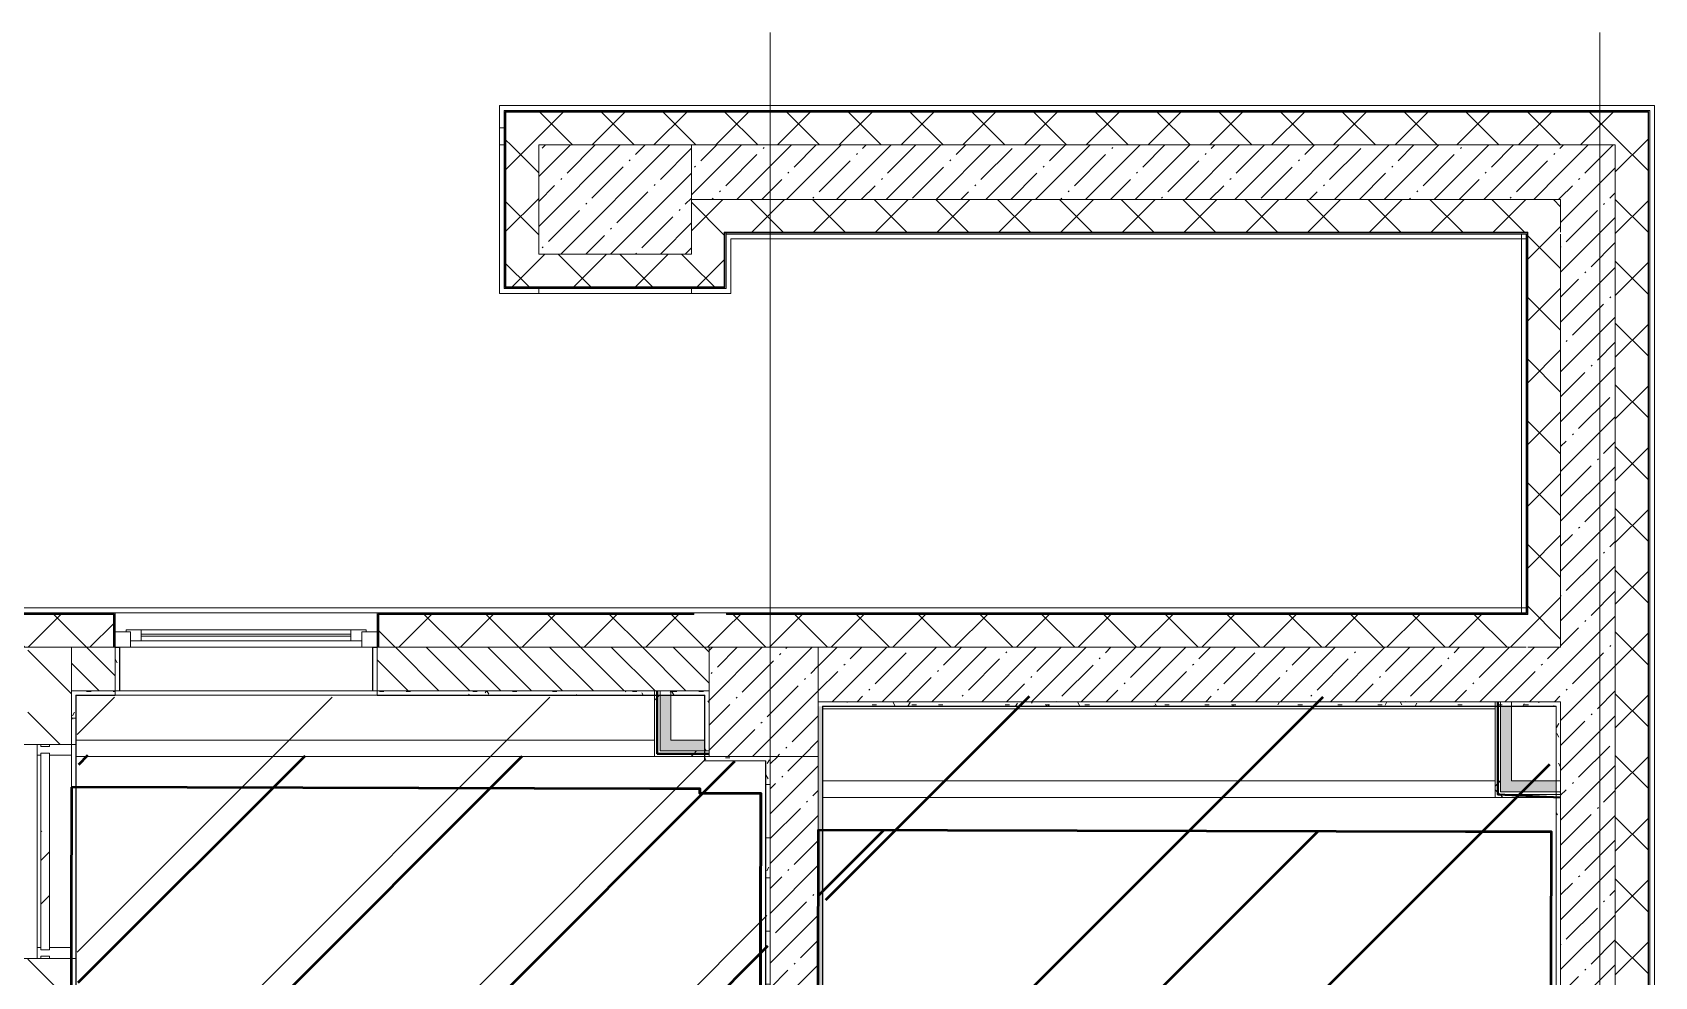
# Model space of a CAD drawing. Header units: millimetres. Extents: x -213547 to 415037, y -3642 to 106956.
# Drawn here: x 117896 to 125325, y 17456 to 21779 of the extents above; entities that cross this region are included whole.
import ezdxf

# ---------------------------------------------------------------- set-up
doc = ezdxf.new("R2010")
doc.units = ezdxf.units.MM
for name, color, linetype, lineweight in [('10)FK4', 3, 'Continuous', 50), ('1005 Краска CF15.1', 3, 'Continuous', 50), ('2)CF1', 5, 'Continuous', 30), ('5.5) Перег WD5', 3, 'Continuous', 40), ('947 Штук ЛК CF15.1', 3, 'Continuous', 50), ('950 Штук CF1 CF13 CF1.3', 3, 'Continuous', 50), ('953 СКБ ЛК CF15.1', 3, 'Continuous', 50), ('A-FLOR', 7, 'Continuous', 9), ('A-GLAZ', 7, 'Continuous', 9), ('A-GLAZ-1', 7, 'Continuous', 5), ('A-GLAZ-CURT', 7, 'Continuous', 9), ('A-GLAZ-CURT-1', 7, 'Continuous', 5), ('A-GLAZ-CURT-2', 7, 'Continuous', 20), ('A-GLAZ-CWMG', 7, 'Continuous', 9), ('A-GLAZ-CWMG-1', 7, 'Continuous', 20), ('A-WALL', 7, 'Continuous', 5), ('I-WALL', 7, 'Continuous', 5), ('S-COLS', 7, 'Continuous', 9), ('S-COLS-1', 7, 'Continuous', 5), ('S-STRS-MBND', 7, 'Continuous', 9), ('Оси', 7, 'Continuous', 9)]:
    doc.layers.add(name, color=color, linetype=linetype, lineweight=lineweight)
doc.layers.add('3) CF3 монтаж', color=152, linetype='Continuous')
doc.layers.add('A-WALL-1', color=9, linetype='Continuous', lineweight=5, true_color=0x808080)
doc.layers.add('A-WALL-FNSH-1', color=9, linetype='Continuous', lineweight=5, true_color=0x808080)
pattern_1 = [(45, (64.7, -136.06), (-141.42136, 141.42136), []), (135, (64.7, -136.06), (-141.42136, -141.42136), [])]
pattern_2 = [(45, (64.7, -136.06), (-114.04925, 114.04925), []), (45, (178.75, -136.06), (-114.04925, 114.04925), [201.612, -40.322, 6.706, -33.617])]
pattern_3 = [(0, (64.7, -136.06), (243.84, 60.96), [20.117, -162.763, 20.117, -162.763, -975.36]), (0, (64.7, -136.06), (243.84, 60.96), [-365.76, 20.117, -345.643, 20.117, -162.763, -426.72]), (0, (64.7, -136.06), (243.84, 60.96), [-914.4, 20.117, -101.803, 20.117, -284.683]), (120, (156.14, -105.58), (-174.71291, 180.691634), [20.117, -162.763, 20.117, -162.763, -975.36]), (120, (156.14, -105.58), (-174.71291, 180.691634), [-365.76, 20.117, -345.643, 20.117, -162.763, -426.72]), (120, (156.14, -105.58), (-174.71291, 180.691634), [-914.4, 20.117, -101.803, 20.117, -284.683]), (240, (186.62, 16.34), (-69.12709, -241.651634), [20.117, -162.763, 20.117, -162.763, -975.36]), (240, (186.62, 16.34), (-69.12709, -241.651634), [-365.76, 20.117, -345.643, 20.117, -162.763, -426.72]), (240, (186.62, 16.34), (-69.12709, -241.651634), [-914.4, 20.117, -101.803, 20.117, -284.683])]
pattern_4 = [(45, (64.7, -136.06), (-212.132, 212.132), []), (135, (64.7, -136.06), (-212.132, -212.132), [])]

# ---------------------------------------------------------------- blocks, each defined once
blk = doc.blocks.new('Системная панель - Стекло - 40мм-24262626-Объем проектирования 1 этажа')
at = {"layer": 'A-GLAZ-CURT-1'}
h = blk.add_hatch(dxfattribs=at)
h.set_pattern_fill('FP_95', color=256, style=0, pattern_type=2)
h.set_pattern_definition([(135, (17965, -118070), (-565.6854, -565.6854), [400, -1200]), (135, (18165, -118470), (-565.6854, -565.6854), [1200, -400]), (135, (18365, -117670), (-565.6854, -565.6854), [400, -1200])])
h.paths.add_polyline_path([(450, 40), (-450, 40), (-450, 0), (450, 0)])
at = {"layer": 'A-GLAZ-CURT-2'}
for p, q in [((450, 40), (-450, 40)), ((-450, 40), (-450, 0)), ((-450, 0), (450, 0)), ((450, 0), (450, 40))]:
    blk.add_line(p, q, dxfattribs=at)
blk = doc.blocks.new('Прямоугольный импост - Импост структурный с накладкой - 160мм-20958586-Объем проектирования 1 этажа')
at = {"layer": 'A-GLAZ-CWMG'}
for p, q in [((117853, 17725), (117853, 18605)), ((118010, 17725), (118010, 18605))]:
    blk.add_line(p, q, dxfattribs=at)
blk = doc.blocks.new('Прямоугольный импост - Импост структурный с накладкой - 160мм-24262627-Объем проектирования 1 этажа')
at = {"layer": 'A-GLAZ-CWMG-1'}
for p, q in [((-50, 0), (-50, 17)), ((-50, 17), (0, 17)), ((-40, 0), (-50, 0)), ((-40, -40), (-40, 0)), ((0, 0), (-10, 0)), ((-10, 0), (-10, -40)), ((0, 17), (0, 0)), ((-50, -140), (-50, -40)), ((-50, -40), (-40, -40)), ((-10, -40), (0, -40)), ((0, -40), (0, -140)), ((0, -140), (-50, -140))]:
    blk.add_line(p, q, dxfattribs=at)
blk = doc.blocks.new('Прямоугольный импост - Импост структурный с накладкой - 160мм-24262628-Объем проектирования 1 этажа')
at = {"layer": 'A-GLAZ-CWMG-1'}
for p, q in [((0, 17), (-50, 17)), ((-50, 17), (-50, 0)), ((-50, 0), (-40, 0)), ((-40, 0), (-40, -40)), ((-10, -40), (-10, 0)), ((-10, 0), (0, 0)), ((0, 0), (0, 17)), ((-40, -40), (-50, -40)), ((-50, -40), (-50, -140)), ((0, -40), (-10, -40)), ((0, -140), (0, -40)), ((-50, -140), (0, -140))]:
    blk.add_line(p, q, dxfattribs=at)
blk = doc.blocks.new('120_Окно_СКБ_1Ст - 120_Окно_СКБ_1Ст_1200х2500_h_ с форточкой-22889524-Объем проектирования 1 этажа')
at = {"layer": 'A-GLAZ'}
for p, q in [((-600, 5), (-600, 75)), ((-600, 75), (-530, 75)), ((-530, 75), (-530, 5)), ((530, 5), (530, 75)), ((530, 75), (600, 75)), ((600, 75), (600, 5)), ((-530, 5), (-600, 5)), ((-530, 5), (-550, 5)), ((-550, 5), (-550, -5)), ((530, 45), (-530, 45)), ((-530, 45), (-530, 5)), ((-480, -5), (-480, 45)), ((480, -5), (480, 45)), ((530, 5), (530, 45)), ((600, 5), (530, 5)), ((550, 5), (530, 5)), ((550, -5), (550, 5)), ((-550, -5), (550, -5)), ((550, -5), (-550, -5))]:
    blk.add_line(p, q, dxfattribs=at)
at = {"layer": 'A-GLAZ-1'}
for p, q in [((600, 75), (-600, 75)), ((-600, 5), (-550, 5)), ((-480, 25), (480, 25)), ((480, 15), (-480, 15)), ((550, 5), (600, 5))]:
    blk.add_line(p, q, dxfattribs=at)
blk = doc.blocks.new('BSC_Колонна _Прямоугольная - 700х500-23282984-Объем проектирования 1 этажа')
at = {"layer": 'S-COLS-1'}
h = blk.add_hatch(dxfattribs=at)
h.set_pattern_fill('FP_134', color=256, style=0, pattern_type=2)
h.set_pattern_definition([(45, (-120500, -21150), (-114.04925, 114.04925), []), (45, (-120385.95, -21150), (-114.04925, 114.04925), [201.613, -40.323, 6.706, -33.617])])
h.paths.add_polyline_path([(-133.6, -250), (350, -250), (350, 250), (-350, 250), (-350, -250)])
for p, q in [((350, 250), (-350, 250)), ((-350, 250), (-350, -250)), ((350, -250), (350, 250)), ((-350, -250), (350, -250))]:
    blk.add_line(p, q, dxfattribs=at)
blk = doc.blocks.new('BSC_Колонна _Прямоугольная - 500х500-V182-Объем проектирования 1 этажа')
at = {"layer": 'S-COLS-1'}
h = blk.add_hatch(dxfattribs=at)
h.set_pattern_fill('FP_170', color=256, style=0, pattern_type=2)
h.set_pattern_definition([(45, (-121180, -18850), (-114.04925, 114.04925), []), (45, (-121065.95, -18850), (-114.04925, 114.04925), [201.613, -40.323, 6.706, -33.617])])
h.paths.add_polyline_path([(230, -250), (250, -250), (250, 250), (-250, 250), (-250, -250), (217.9, -250)])
for p, q in [((250, 250), (-250, 250)), ((-250, 250), (-250, -250)), ((250, -250), (250, 250)), ((-250, -250), (250, -250))]:
    blk.add_line(p, q, dxfattribs=at)
blk = doc.blocks.new('BSC_Колонна _Прямоугольная - 500х500-V193-Объем проектирования 1 этажа')
at = {"layer": 'S-COLS-1'}
for p, q in [((250, 250), (-250, 250)), ((-250, 250), (-250, -250)), ((250, -250), (250, 250)), ((-250, -250), (250, -250))]:
    blk.add_line(p, q, dxfattribs=at)
blk = doc.blocks.new('Зашивка приборов отопления2 - Зашивка приборов отопления-33269377-Объем проектирования 1 этажа')
at = {"layer": 'A-WALL'}
for p, q in [((119390, 18900), (118230, 18900)), ((120680.1, 18675), (120680.1, 18880)), ((118030, 18675), (120680.1, 18675)), ((120680.1, 18675), (118030, 18675)), ((120680.1, 18600), (120680.1, 18675)), ((118030, 18600), (120680.1, 18600))]:
    blk.add_line(p, q, dxfattribs=at)
blk = doc.blocks.new('Зашивка приборов отопления3 - Зашивка приборов отопления-33270266-Объем проектирования 1 этажа')
at = {"layer": 'A-WALL'}
for p, q in [((121450, 18487.5), (124530, 18487.5)), ((124530, 18487.5), (121450, 18487.5)), ((121450, 18412.5), (124530, 18412.5))]:
    blk.add_line(p, q, dxfattribs=at)

msp = doc.modelspace()

# ---------------------------------------------------------------- hatches: boundary and pattern name
at = {"layer": '10)FK4'}
h = msp.add_hatch(dxfattribs=at)
h.set_pattern_fill('ANSI31', color=1, scale=444)
h.paths.add_polyline_path([(123025.3, 17031.7), (123317.3, 17031), (123308.5, 13301.1), (124862.5, 13297.4), (124866.4, 14926.4), (124846.4, 14926.4), (124849.7, 16356.6), (124848.7, 16356.6), (124852.9, 18117.9), (124458.3, 18118.9), (121494.9, 18125.8), (121485, 13944.7), (121476.6, 10335.3), (124834.6, 10327.5), (124835, 10527.5), (124856, 10527.4), (124861.4, 12826.4), (124841.4, 12826.5), (124842.2, 13135.5), (123016.2, 13139.7)])
at = {"layer": '1005 Краска CF15.1'}
h = msp.add_hatch(dxfattribs=at)
h.set_pattern_fill('ANSI31', color=256, scale=300)
h.paths.add_polyline_path([(123061.6, 16884.6), (123353.6, 16883.9), (123344.9, 13153.9), (124898.9, 13150.3), (124902.7, 14779.3), (124882.7, 14779.3), (124886.1, 16209.5), (124885.1, 16209.5), (124889.2, 17970.8), (124815.5, 18735.2), (121531.2, 18742.2), (121521.4, 13797.6), (121512.9, 10188.2), (124870.9, 10180.3), (124871.4, 10380.3), (124892.4, 10380.3), (124897.8, 12679.3), (124877.8, 12679.3), (124878.5, 12988.3), (123052.5, 12992.6)])
h = msp.add_hatch(dxfattribs=at)
h.set_pattern_fill('ANSI31', color=256, scale=300)
h.paths.add_polyline_path([(123061.6, 16884.6), (123353.6, 16883.9), (123344.9, 13153.9), (124898.9, 13150.3), (124902.7, 14779.3), (124882.7, 14779.3), (124886.1, 16209.5), (124885.1, 16209.5), (124889.2, 17970.8), (124815.5, 18735.2), (121531.2, 18742.2), (121521.4, 13797.6), (121512.9, 10188.2), (124870.9, 10180.3), (124871.4, 10380.3), (124892.4, 10380.3), (124897.8, 12679.3), (124877.8, 12679.3), (124878.5, 12988.3), (123052.5, 12992.6)])
at = {"layer": '2)CF1'}
h = msp.add_hatch(dxfattribs=at)
h.set_pattern_fill('ANSI31', color=256, scale=222)
h.paths.add_polyline_path([(121266.3, 18441.3), (120986.8, 18441.9), (120986.9, 18462.9), (120757.5, 18463.5), (118108.4, 18469.7), (118096.7, 13490.7), (120974.7, 13483.9), (120975.4, 13783.9), (121255.4, 13783.3)])
at = {"layer": '3) CF3 монтаж'}
h = msp.add_hatch(dxfattribs=at)
h.set_pattern_fill('ANSI31', color=256, scale=222, style=0)
h.set_pattern_definition([(45, (1705.15, -22074.2), (-498.4042, 498.4042), [])])
h.paths.add_polyline_path([(120979.6, 13476.5), (120979.6, 13776.5), (121259.6, 13776.5), (121259.6, 18434.5), (120979.6, 18434.5), (120979.6, 18455.5), (120751.2, 18455.5), (120751.2, 18734.5), (118101.6, 18734.5), (118101.6, 13476.5), (120522.2, 13476.5)])
h.paths.add_polyline_path([(120826.2, 18530.5), (120979.6, 18530.5), (120979.6, 18734.5), (120826.2, 18734.5)])
at = {"layer": '947 Штук ЛК CF15.1'}
h = msp.add_hatch(dxfattribs=at)
h.set_pattern_fill('ANSI31', color=256, scale=300)
h.paths.add_polyline_path([(123061.6, 16884.6), (123353.6, 16883.9), (123344.9, 13153.9), (124898.9, 13150.3), (124902.7, 14779.3), (124882.7, 14779.3), (124886.1, 16209.5), (124885.1, 16209.5), (124889.2, 17970.8), (124815.5, 18735.2), (121531.2, 18742.2), (121521.4, 13797.6), (121512.9, 10188.2), (124870.9, 10180.3), (124871.4, 10380.3), (124892.4, 10380.3), (124897.8, 12679.3), (124877.8, 12679.3), (124878.5, 12988.3), (123052.5, 12992.6)])
h = msp.add_hatch(dxfattribs=at)
h.set_pattern_fill('ANSI31', color=256, scale=300)
h.paths.add_polyline_path([(123061.6, 16884.6), (123353.6, 16883.9), (123344.9, 13153.9), (124898.9, 13150.3), (124902.7, 14779.3), (124882.7, 14779.3), (124886.1, 16209.5), (124885.1, 16209.5), (124889.2, 17970.8), (124815.5, 18735.2), (121531.2, 18742.2), (121521.4, 13797.6), (121512.9, 10188.2), (124870.9, 10180.3), (124871.4, 10380.3), (124892.4, 10380.3), (124897.8, 12679.3), (124877.8, 12679.3), (124878.5, 12988.3), (123052.5, 12992.6)])
at = {"layer": '950 Штук CF1 CF13 CF1.3'}
h = msp.add_hatch(dxfattribs=at)
h.set_pattern_fill('ANSI31', color=256, scale=222)
h.paths.add_polyline_path([(121266.3, 18441.3), (120986.8, 18441.9), (120986.9, 18462.9), (120757.5, 18463.5), (118108.4, 18469.7), (118096.7, 13490.7), (120974.7, 13483.9), (120975.4, 13783.9), (121255.4, 13783.3)])
at = {"layer": '953 СКБ ЛК CF15.1'}
h = msp.add_hatch(dxfattribs=at)
h.set_pattern_fill('ANSI31', color=256, scale=300)
h.paths.add_polyline_path([(123061.6, 16884.6), (123353.6, 16883.9), (123344.9, 13153.9), (124898.9, 13150.3), (124902.7, 14779.3), (124882.7, 14779.3), (124886.1, 16209.5), (124885.1, 16209.5), (124889.2, 17970.8), (124815.5, 18735.2), (121531.2, 18742.2), (121521.4, 13797.6), (121512.9, 10188.2), (124870.9, 10180.3), (124871.4, 10380.3), (124892.4, 10380.3), (124897.8, 12679.3), (124877.8, 12679.3), (124878.5, 12988.3), (123052.5, 12992.6)])
h = msp.add_hatch(dxfattribs=at)
h.set_pattern_fill('ANSI31', color=256, scale=300)
h.paths.add_polyline_path([(123061.6, 16884.6), (123353.6, 16883.9), (123344.9, 13153.9), (124898.9, 13150.3), (124902.7, 14779.3), (124882.7, 14779.3), (124886.1, 16209.5), (124885.1, 16209.5), (124889.2, 17970.8), (124815.5, 18735.2), (121531.2, 18742.2), (121521.4, 13797.6), (121512.9, 10188.2), (124870.9, 10180.3), (124871.4, 10380.3), (124892.4, 10380.3), (124897.8, 12679.3), (124877.8, 12679.3), (124878.5, 12988.3), (123052.5, 12992.6)])
at = {"layer": 'A-WALL'}
h = msp.add_hatch(dxfattribs=at)
h.set_pattern_fill('FP_24', color=256, style=0, pattern_type=2)
h.set_pattern_definition(pattern_1)
h.paths.add_polyline_path([(125144.7, 21263.9), (125144.7, 21413.9), (120064.7, 21413.9), (120064.7, 21263.9), (124894.7, 21263.9)])
h = msp.add_hatch(dxfattribs=at)
h.set_pattern_fill('FP_24', color=256, style=0, pattern_type=2)
h.set_pattern_definition(pattern_1)
h.paths.add_polyline_path([(125294.7, -386.1), (125294.7, 7564), (125144.7, 7564), (125144.7, -386.1), (125288.9, -386.1)])
h.paths.add_polyline_path([(125293.1, 8764), (125294.7, 8764), (125294.7, 10683.9), (125144.7, 10683.9), (125144.7, 8764)])
h.paths.add_polyline_path([(125294.7, 12983.9), (125294.7, 13533.9), (125144.7, 13533.9), (125144.7, 12983.9)])
h.paths.add_polyline_path([(125144.7, 15083.9), (125294.7, 15083.9), (125294.7, 21413.9), (125144.7, 21413.9), (125144.7, 16816.4)])
h = msp.add_hatch(dxfattribs=at)
h.set_pattern_fill('FP_24', color=256, style=0, pattern_type=2)
h.set_pattern_definition(pattern_1)
h.paths.add_polyline_path([(120214.7, 20613.9), (120214.7, 21263.9), (120064.7, 21263.9), (120064.7, 20613.9)])
h = msp.add_hatch(dxfattribs=at)
h.set_pattern_fill('FP_24', color=256, style=0, pattern_type=2)
h.set_pattern_definition(pattern_1)
h.paths.add_polyline_path([(120914.7, 20613.9), (121064.7, 20613.9), (121064.7, 21013.9), (120914.7, 21013.9), (120914.7, 20763.9)])
h = msp.add_hatch(dxfattribs=at)
h.set_pattern_fill('FP_24', color=256, style=0, pattern_type=2)
h.set_pattern_definition(pattern_1)
h.paths.add_polyline_path([(124744.7, 20863.9), (124894.7, 20863.9), (124894.7, 21013.9), (121064.7, 21013.9), (121064.7, 20863.9), (121570.7, 20863.9), (123525.7, 20863.9)])
h = msp.add_hatch(dxfattribs=at)
h.set_pattern_fill('FP_24', color=256, style=0, pattern_type=2)
h.set_pattern_definition(pattern_1)
h.paths.add_polyline_path([(124894.7, 18963.9), (124894.7, 20863.9), (124744.7, 20863.9), (124744.7, 18963.9)])
h = msp.add_hatch(dxfattribs=at)
h.set_pattern_fill('FP_24', color=256, style=0, pattern_type=2)
h.set_pattern_definition(pattern_1)
h.paths.add_polyline_path([(120431.1, 20613.9), (120914.7, 20613.9), (120914.7, 20763.9), (120214.7, 20763.9), (120214.7, 20613.9)])
h = msp.add_hatch(dxfattribs=at)
h.set_pattern_fill('FP_24', color=256, style=0, pattern_type=2)
h.set_pattern_definition(pattern_1)
h.paths.add_polyline_path([(115615.2, 18963.9), (118266.7, 18963.9), (118266.7, 19113.9), (115565.2, 19113.9), (115565.2, 18963.9), (115595.2, 18963.9)])
h.paths.add_polyline_path([(112885.2, 18963.9), (112865.2, 19100.1), (112865.2, 18963.9), (112870.5, 18963.9)])
h.paths.add_polyline_path([(120916.7, 18963.9), (120924.7, 18963.9), (120924.7, 19113.9), (119482.7, 19113.9), (119482.7, 18963.9), (120431.1, 18963.9)])
h.paths.add_polyline_path([(112965.2, 18963.9), (112973.5, 18963.9), (112955.2, 18988.9), (112963.7, 18967.7)])
h.paths.add_polyline_path([(112921, 19022.9), (112922.2, 19034.8), (112915.2, 19044.7), (112915.2, 19113.9), (112856.7, 19111.8), (112915.2, 19031)])
h = msp.add_hatch(dxfattribs=at)
h.set_pattern_fill('FP_24', color=256, style=0, pattern_type=2)
h.set_pattern_definition(pattern_1)
h.paths.add_polyline_path([(121074.7, 18963.9), (121074.7, 19121.9), (120924.7, 19121.9), (120924.7, 18963.9), (120994.7, 18963.9)])
h = msp.add_hatch(dxfattribs=at)
h.set_pattern_fill('FP_24', color=256, style=0, pattern_type=2)
h.set_pattern_definition(pattern_1)
h.paths.add_polyline_path([(124744.7, 18963.9), (124744.7, 19113.9), (121074.7, 19113.9), (121074.7, 18963.9), (124741.7, 18963.9)])
h = msp.add_hatch(dxfattribs=at)
h.set_pattern_fill('FP_2', color=256, style=0, pattern_type=2)
h.set_pattern_definition([(135, (64.7, -136.06), (-70.71068, -70.71068), [])])
h.paths.add_polyline_path([(120994.7, 18763.9), (120994.7, 18963.9), (119474.7, 18961.9), (119474.7, 18763.9), (120974.7, 18763.9)])
h.paths.add_polyline_path([(118274.7, 18763.9), (118274.7, 18963.9), (118074.7, 18963.9), (118074.7, 18763.9), (118094.7, 18763.9)])
at = {"layer": 'I-WALL'}
h = msp.add_hatch(dxfattribs=at)
h.set_pattern_fill('FP_1', color=256, style=0, pattern_type=2)
h.set_pattern_definition(pattern_2)
h.paths.add_polyline_path([(124894.7, 21013.9), (124894.7, 21263.9), (120914.7, 21263.9), (120914.7, 21013.9), (123525.7, 21013.9)])
h = msp.add_hatch(dxfattribs=at)
h.set_pattern_fill('FP_1', color=256, style=0, pattern_type=2)
h.set_pattern_definition(pattern_2)
h.paths.add_polyline_path([(124944.7, 10463.9), (125144.7, 10463.9), (125144.7, 10683.9), (124894.7, 10683.9), (124894.7, 10463.9)])
h.paths.add_polyline_path([(124894.7, 12983.9), (125144.7, 12983.9), (125144.7, 13533.9), (124894.7, 13533.9), (124894.7, 13106.4)])
h.paths.add_polyline_path([(124894.7, 15083.9), (125144.7, 15083.9), (125144.7, 21263.9), (124894.7, 21263.9), (124894.7, 15413.9)])
h = msp.add_hatch(dxfattribs=at)
h.set_pattern_fill('FP_23', color=256, style=0, pattern_type=2)
h.set_pattern_definition([(135, (64.7, -136.06), (-141.42136, -141.42136), [])])
h.paths.add_polyline_path([(117874.7, 16313.9), (118074.7, 16313.9), (118074.7, 17538.9), (117874.7, 17538.9), (117874.7, 16363.9)])
h.paths.add_polyline_path([(118074.7, 18518.9), (118074.7, 18963.9), (117874.7, 18963.9), (117874.7, 18518.9)])
h = msp.add_hatch(dxfattribs=at)
h.set_pattern_fill('FP_191', color=256, style=0, pattern_type=2)
h.set_pattern_definition(pattern_3)
h.paths.add_polyline_path([(118274.7, 18763.9), (118294.7, 18766.2), (118294.7, 18961.9), (118274.7, 18961.9), (118274.7, 18936.3)])
h = msp.add_hatch(dxfattribs=at)
h.set_pattern_fill('FP_1', color=256, style=0, pattern_type=2)
h.set_pattern_definition(pattern_2)
h.paths.add_polyline_path([(124557.2, 18713.9), (124894.7, 18714.1), (124894.7, 18963.9), (121494.7, 18963.9), (121494.7, 18713.9), (124041.5, 18713.9)])
h = msp.add_hatch(dxfattribs=at)
h.set_pattern_fill('FP_191', color=256, style=0, pattern_type=2)
h.set_pattern_definition(pattern_3)
h.paths.add_polyline_path([(120961.7, 18743.9), (120974.7, 18743.9), (120974.7, 18763.9), (119474.7, 18763.9), (119474.7, 18743.9), (120946.9, 18743.9)])
h.paths.add_polyline_path([(118074.7, 18763.9), (118074.7, 18743.9), (118094.7, 18743.9)])
h.paths.add_polyline_path([(118274.7, 18743.9), (118274.7, 18763.9), (118074.7, 18763.9), (118095.7, 18743.9), (118266.7, 18743.9)])
h = msp.add_hatch(dxfattribs=at)
h.set_pattern_fill('FP_191', color=256, style=0, pattern_type=2)
h.set_pattern_definition(pattern_3)
h.paths.add_polyline_path([(118094.7, 13483.9), (118094.7, 14263.9), (118082.7, 14263.9), (118082.7, 14233.9), (118074.7, 14233.9), (118074.7, 13483.9)])
h.paths.add_polyline_path([(118094.7, 15213.9), (118094.7, 17538.9), (118074.7, 17538.9), (118074.7, 15243.9), (118082.7, 15243.9), (118082.7, 15213.9)])
h.paths.add_polyline_path([(118074.7, 18518.9), (118094.7, 18518.9), (118094.7, 18743.9), (118074.7, 18743.9), (118074.7, 18538.9)])
h = msp.add_hatch(dxfattribs=at)
h.set_pattern_fill('FP_192', color=256, style=0, pattern_type=2)
h.set_pattern_definition(pattern_4)
h.paths.add_polyline_path([(120757.8, 18476.4), (120756.7, 18743.9), (120745.3, 18743.9), (120745.3, 18476.4), (120754.7, 18476.4)])
h = msp.add_hatch(dxfattribs=at)
h.set_pattern_fill('FP_192', color=256, style=0, pattern_type=2)
h.set_pattern_definition(pattern_4)
h.paths.add_polyline_path([(120757.8, 18488.9), (120770.3, 18488.9), (120769.2, 18743.9), (120757.8, 18743.9), (120757.8, 18501.4)])
for points in [[(120770.3, 18538.9), (120820.3, 18538.9), (120820.3, 18743.9), (120770.3, 18743.9)], [(124669.7, 18351.4), (124669.7, 18693.9), (124619.7, 18692.9), (124619.7, 18351.4)], [(120946.9, 18488.9), (120974.7, 18488.9), (120974.7, 18538.9), (120770.3, 18538.9), (120770.3, 18488.9), (120916.7, 18488.9)], [(124669.7, 18301.4), (124874.7, 18301.4), (124874.7, 18351.4), (124619.7, 18351.4), (124619.7, 18301.4)]]:
    msp.add_hatch(color=256, dxfattribs=at).paths.add_polyline_path(points)
h = msp.add_hatch(dxfattribs=at)
h.set_pattern_fill('FP_191', color=256, style=0, pattern_type=2)
h.set_pattern_definition(pattern_3)
h.paths.add_polyline_path([(120974.7, 18488.9), (120994.7, 18488.9), (120994.7, 18763.9), (120974.7, 18742.9), (120974.7, 18538.9)])
h.paths.add_polyline_path([(120974.7, 18743.9), (120994.7, 18763.9), (120974.7, 18763.9)])
h = msp.add_hatch(dxfattribs=at)
h.set_pattern_fill('FP_191', color=256, style=0, pattern_type=2)
h.set_pattern_definition(pattern_3)
h.paths.add_polyline_path([(121494.7, 18693.9), (124873.7, 18693.9), (124874.7, 18713.9), (121494.7, 18713.9)])
h = msp.add_hatch(dxfattribs=at)
h.set_pattern_fill('FP_191', color=256, style=0, pattern_type=2)
h.set_pattern_definition(pattern_3)
h.paths.add_polyline_path([(121494.7, 10463.9), (121514.7, 10463.9), (121514.7, 10663.9), (121502.7, 10663.9), (121502.7, 10633.9), (121494.7, 10633.9)])
h.paths.add_polyline_path([(121514.7, 12113.9), (121514.7, 18680.9), (121494.7, 18693.9), (121494.9, 12143.9), (121502.7, 12143.9), (121502.7, 12113.9)])
h.paths.add_polyline_path([(121514.7, 18681.9), (121514.7, 18692.9), (121496.4, 18692.9)])
h = msp.add_hatch(dxfattribs=at)
h.set_pattern_fill('FP_192', color=256, style=0, pattern_type=2)
h.set_pattern_definition(pattern_4)
h.paths.add_polyline_path([(124604.1, 18288.9), (124607.2, 18288.9), (124607.2, 18693.9), (124594.7, 18692.9), (124594.7, 18288.9)])
h = msp.add_hatch(dxfattribs=at)
h.set_pattern_fill('FP_192', color=256, style=0, pattern_type=2)
h.set_pattern_definition(pattern_4)
h.paths.add_polyline_path([(124609.1, 18301.4), (124619.7, 18301.4), (124619, 18693.9), (124607.2, 18692.9), (124607.2, 18301.4)])
h = msp.add_hatch(dxfattribs=at)
h.set_pattern_fill('FP_191', color=256, style=0, pattern_type=2)
h.set_pattern_definition(pattern_3)
h.paths.add_polyline_path([(124894.7, 13433.9), (124894.7, 13533.9), (124874.7, 13533.9), (124875.7, 13453.9)])
h.paths.add_polyline_path([(124894.7, 13433.9), (124874.7, 13453.9), (124874.7, 13433.9)])
h.paths.add_polyline_path([(124874.7, 15083.9), (124894.7, 15083.9), (124894.7, 18713.9), (124874.7, 18713.9), (124874.7, 15097.5)])
h = msp.add_hatch(dxfattribs=at)
h.set_pattern_fill('FP_192', color=256, style=0, pattern_type=2)
h.set_pattern_definition(pattern_4)
h.paths.add_polyline_path([(120961.7, 18463.9), (120994.7, 18463.9), (120994.7, 18476.4), (120745.3, 18476.4), (120745.3, 18463.9), (120946.9, 18463.9)])
h = msp.add_hatch(dxfattribs=at)
h.set_pattern_fill('FP_192', color=256, style=0, pattern_type=2)
h.set_pattern_definition(pattern_4)
h.paths.add_polyline_path([(120961.7, 18476.4), (120994.7, 18476.4), (120994.7, 18488.9), (120757.8, 18488.9), (120757.8, 18476.4), (120946.9, 18476.4)])
h = msp.add_hatch(dxfattribs=at)
h.set_pattern_fill('FP_191', color=256, style=0, pattern_type=2)
h.set_pattern_definition(pattern_3)
h.paths.add_polyline_path([(121253.5, 18443.9), (121254.7, 18443.9), (121254.6, 18463.9), (120974.7, 18463.9), (120974.7, 18443.9), (121241.7, 18443.9)])
h = msp.add_hatch(dxfattribs=at)
h.set_pattern_fill('FP_191', color=256, style=0, pattern_type=2)
h.set_pattern_definition(pattern_3)
h.paths.add_polyline_path([(121274.7, 13783.9), (121274.7, 18463.9), (121254.7, 18442.9), (121254.7, 13783.9)])
h.paths.add_polyline_path([(121254.7, 18443.9), (121274.7, 18463.9), (121254.7, 18463.9)])
h = msp.add_hatch(dxfattribs=at)
h.set_pattern_fill('FP_1', color=256, style=0, pattern_type=2)
h.set_pattern_definition(pattern_2)
h.paths.add_polyline_path([(121274.7, 10243.9), (121494.7, 10243.9), (121494.7, 10688.9), (121274.7, 10688.9), (121274.7, 10246.7)])
h.paths.add_polyline_path([(121444.7, 12088.9), (121494.7, 12088.9), (121494.7, 13263.9), (121274.7, 13263.9), (121274.7, 12088.9), (121414.7, 12088.9)])
h.paths.add_polyline_path([(121274.7, 13763.9), (121494.7, 13763.9), (121494.7, 18463.9), (121274.7, 18463.9), (121274.7, 13783.9)])
h = msp.add_hatch(dxfattribs=at)
h.set_pattern_fill('FP_192', color=256, style=0, pattern_type=2)
h.set_pattern_definition(pattern_4)
h.paths.add_polyline_path([(124619.7, 18276.4), (124874.7, 18277.3), (124874.7, 18288.9), (124594.7, 18288.9), (124594.7, 18276.4)])
h = msp.add_hatch(dxfattribs=at)
h.set_pattern_fill('FP_192', color=256, style=0, pattern_type=2)
h.set_pattern_definition(pattern_4)
h.paths.add_polyline_path([(124619.7, 18288.9), (124874.7, 18289.8), (124874.7, 18301.4), (124607.2, 18301.4), (124607.2, 18288.9)])

# ---------------------------------------------------------------- linework, layer by layer
at = {"layer": '10)FK4', "flags": 128}
for points in [[(118074.5, 18322.4), (118062.8, 13343.4), (120940.8, 13336.6), (120941.5, 13636.6), (121221.5, 13636), (121232.5, 18293.9), (120953, 18294.6), (120953, 18315.6), (120723.6, 18316.1)], [(118075.3, 18322.4), (118063.6, 13343.4), (120941.6, 13336.6), (120942.3, 13636.6), (121222.3, 13636), (121233.3, 18293.9), (120953.8, 18294.6), (120953.8, 18315.6), (120724.4, 18316.1)], [(124835, 10527.5), (124856, 10527.4), (124861.4, 12826.4), (124841.4, 12826.5), (124842.2, 13135.5), (123016.2, 13139.7), (123025.3, 17031.7), (123317.3, 17031), (123308.5, 13301.1), (124862.5, 13297.4), (124866.4, 14926.4), (124846.4, 14926.4), (124849.7, 16356.6), (124848.7, 16356.6), (124852.9, 18117.9), (124458.3, 18118.9), (121494.9, 18125.8), (121485, 13944.7), (121484, 13944.7), (121484, 13942.5), (121485, 13942.5), (121476.6, 10335.3), (124834.6, 10327.5)]]:
    msp.add_lwpolyline(points, close=True, dxfattribs=at)
at = {"layer": '5.5) Перег WD5'}
for points in [[(120994.7, 18476.4), (120757.8, 18476.4), (120757.8, 18763.9)], [(124607.2, 18713.9), (124607.2, 18288.9), (124894.7, 18276.4)]]:
    msp.add_lwpolyline(points, dxfattribs=at)
at = {"layer": 'A-FLOR'}
for p, q in [((120744.8, 18463.9), (118094.7, 18463.9)), ((118094.7, 18463.9), (118094.7, 15213.9)), ((120974.7, 18463.9), (120745.3, 18463.9)), ((121254.7, 13783.9), (121254.7, 18442.9))]:
    msp.add_line(p, q, dxfattribs=at)
at = {"layer": 'A-WALL'}
for p, q in [((120034.7, 21443.9), (125324.7, 21443.9)), ((120034.7, 20583.9), (120034.7, 21443.9)), ((120061.7, 21416.9), (125297.7, 21416.9)), ((120061.7, 20610.9), (120061.7, 21416.9)), ((120064.7, 21413.9), (125294.7, 21413.9)), ((120064.7, 20613.9), (120064.7, 21413.9)), ((125294.7, 15083.9), (125294.7, 21413.9)), ((125297.7, 15083.9), (125297.7, 21416.9)), ((125324.7, 21443.9), (125324.7, 14968.9)), ((120056.7, 21342.9), (120034.7, 21342.9)), ((120056.7, 21263.9), (120034.7, 21263.9)), ((125144.7, 8764), (125144.7, 21263.9)), ((124894.7, 20863.9), (124894.7, 21013.9)), ((124744.7, 20863.9), (121064.7, 20863.9)), ((121064.7, 20613.9), (121064.7, 20863.9)), ((124741.7, 20860.9), (121067.7, 20860.9)), ((121067.7, 20610.9), (121067.7, 20860.9)), ((121072.7, 20860.9), (121072.7, 20855.9)), ((124736.7, 20833.9), (121094.7, 20833.9)), ((121094.7, 20833.9), (121094.7, 20583.9)), ((124714.7, 19121.9), (124714.7, 20856)), ((124741.7, 19116.9), (124741.7, 20860.9)), ((124744.7, 19113.9), (124744.7, 20863.9)), ((124894.7, 20855.9), (124894.7, 18963.9)), ((121094.7, 20583.9), (120034.7, 20583.9)), ((121067.7, 20610.9), (120061.7, 20610.9)), ((121064.7, 20613.9), (120064.7, 20613.9)), ((120214.7, 20605.9), (120214.7, 20583.9)), ((120914.7, 20583.9), (120914.7, 20605.9)), ((115417.2, 19143.9), (124736.8, 19143.9)), ((118269.7, 19116.9), (115565.2, 19116.9)), ((118266.7, 19113.9), (115565.2, 19113.9)), ((118266.7, 18963.9), (118266.7, 19113.9)), ((118269.7, 18963.9), (118269.7, 19116.9)), ((118274.7, 19121.9), (119474.7, 19121.9)), ((119479.7, 19116.9), (119479.7, 18963.9)), ((120921.7, 19116.9), (119479.7, 19116.9)), ((120924.7, 19113.9), (119482.7, 19113.9)), ((119482.7, 19113.9), (119482.7, 18963.9)), ((120916.7, 19116.9), (120916.7, 19121.9)), ((120921.7, 19121.9), (120921.7, 19116.9)), ((120924.7, 19121.9), (120924.7, 19113.9)), ((121074.7, 19113.9), (121074.7, 19121.9)), ((121074.7, 19116.9), (124741.7, 19116.9)), ((121074.7, 19113.9), (124744.7, 19113.9)), ((116165.2, 18963.9), (118274.7, 18963.9)), ((120994.7, 18963.9), (119474.7, 18963.9)), ((124744.7, 18963.9), (124894.7, 18963.9)), ((118094.7, 18518.9), (118094.7, 18743.9)), ((118274.7, 18743.9), (118094.7, 18743.9)), ((119474.7, 18743.9), (120974.7, 18743.9)), ((120757.8, 18763.9), (120757.8, 18476.4)), ((120770.3, 18763.9), (120770.3, 18488.9)), ((120974.7, 18743.9), (120974.7, 18538.9)), ((121514.7, 16094.3), (121514.7, 18693.9)), ((124874.7, 18693.9), (121514.7, 18693.9)), ((124607.2, 18713.9), (124607.2, 18288.9)), ((124619.7, 18713.9), (124619.7, 18301.4)), ((124873.7, 18692.9), (124873.7, 18693.9)), ((124874.7, 18693.9), (124874.7, 15413.9)), ((120757.8, 18476.4), (120994.7, 18476.4)), ((120770.3, 18488.9), (120994.7, 18488.9)), ((120994.7, 18443.9), (121254.7, 18443.9)), ((121254.7, 18443.9), (121254.7, 18442.9)), ((124607.2, 18288.9), (124894.7, 18288.9)), ((124619.7, 18301.4), (124894.7, 18301.4))]:
    msp.add_line(p, q, dxfattribs=at)
at = {"layer": 'A-WALL-1'}
for p, q in [((124894.7, 21263.9), (120914.7, 21263.9)), ((120914.7, 21263.9), (125144.7, 21263.9)), ((124894.7, 21013.9), (120914.7, 21013.9)), ((121074.7, 19121.9), (120924.7, 19121.9)), ((118074.7, 18963.9), (118074.7, 18518.9)), ((118274.7, 18743.9), (118274.7, 18963.9)), ((118294.7, 18961.9), (118274.7, 18961.9)), ((118294.7, 18763.9), (118294.7, 18961.9)), ((119454.7, 18961.9), (119454.7, 18763.9)), ((119474.7, 18961.9), (119454.7, 18961.9)), ((119474.7, 18963.9), (119474.7, 18743.9)), ((124736.7, 18963.9), (121494.7, 18963.9)), ((118294.7, 18763.9), (118074.7, 18763.9)), ((120994.7, 18763.9), (119454.7, 18763.9)), ((120745.3, 18763.9), (120745.3, 18463.9)), ((120820.3, 18538.9), (120820.3, 18763.9)), ((121494.7, 18713.9), (124894.7, 18713.9)), ((124594.7, 18713.9), (124594.7, 18276.4)), ((124669.7, 18351.4), (124669.7, 18713.9)), ((124894.7, 18713.9), (124894.7, 15083.9)), ((117824.7, 18518.9), (118094.7, 18518.9)), ((120974.7, 18538.9), (120820.3, 18538.9)), ((120974.7, 18463.9), (120994.7, 18463.9)), ((121274.7, 18463.9), (121274.7, 13763.9)), ((121274.7, 13763.9), (121274.7, 18463.9)), ((121494.7, 13763.9), (121494.7, 18463.9)), ((124894.7, 18351.4), (124669.7, 18351.4)), ((124594.7, 18276.4), (124894.7, 18276.4)), ((118094.7, 17538.9), (117824.7, 17538.9)), ((118074.7, 15243.9), (118074.7, 17538.9))]:
    msp.add_line(p, q, dxfattribs=at)
at = {"layer": 'A-WALL-FNSH-1'}
for p, q in [((125302.7, 21421.9), (120056.7, 21421.9)), ((120056.7, 21421.9), (120056.7, 20605.9)), ((125302.7, 15083.9), (125302.7, 21421.9)), ((121072.7, 20855.9), (124736.7, 20855.9)), ((121072.7, 20605.9), (121072.7, 20855.9)), ((124736.7, 20855.9), (124736.7, 19121.9)), ((120056.7, 20605.9), (121072.7, 20605.9)), ((118274.7, 19121.9), (115565.2, 19121.9)), ((118274.7, 18963.9), (118274.7, 19121.9)), ((120924.7, 19121.9), (119474.7, 19121.9)), ((119474.7, 19121.9), (119474.7, 18963.9)), ((124736.7, 19121.9), (121074.7, 19121.9)), ((118295.7, 18961.9), (118294.7, 18961.9)), ((118295.7, 18763.9), (118295.7, 18961.9)), ((119453.7, 18961.9), (119453.7, 18763.9)), ((119454.7, 18961.9), (119453.7, 18961.9)), ((118095.7, 15213.9), (118095.7, 18742.9)), ((118095.7, 18742.9), (118274.7, 18742.9)), ((118274.7, 18742.9), (118274.7, 18743.9)), ((118294.7, 18763.9), (118295.7, 18763.9)), ((119453.7, 18763.9), (119454.7, 18763.9)), ((119474.7, 18743.9), (119474.7, 18742.9)), ((119474.7, 18742.9), (120973.7, 18742.9)), ((120973.7, 18742.9), (120973.7, 18442.9)), ((124873.7, 18692.9), (121514.7, 18692.9)), ((121514.7, 18681.9), (124594.7, 18681.9)), ((121515.7, 16094.3), (121515.7, 18692.9)), ((124873.7, 18692.9), (124873.7, 15083.9)), ((120974.7, 18443.9), (120974.7, 18538.9)), ((120973.7, 18442.9), (121253.7, 18442.9)), ((120994.7, 18443.9), (120974.7, 18443.9)), ((121253.7, 18442.9), (121253.7, 13784.9))]:
    msp.add_line(p, q, dxfattribs=at)
at = {"layer": 'I-WALL'}
for p, q in [((119474.7, 18743.9), (118274.7, 18743.9)), ((118295.7, 18763.9), (119453.7, 18763.9)), ((118094.7, 18518.9), (118094.7, 18463.9))]:
    msp.add_line(p, q, dxfattribs=at)
at = {"layer": 'S-STRS-MBND'}
for p, q in [((121494.7, 18713.9), (121494.7, 17213.9)), ((124894.7, 18713.9), (121494.7, 18713.9)), ((124894.7, 17213.9), (124894.7, 18713.9))]:
    msp.add_line(p, q, dxfattribs=at)
at = {"layer": 'Оси'}
for points in [[(121274.7, -2042.3), (121274.7, 2957.7), (121274.7, 16779), (121274.7, 21779)], [(125074.7, -2042.3), (125074.7, 2957.7), (125074.7, 16779), (125074.7, 21779)]]:
    msp.add_lwpolyline(points, dxfattribs=at)

# ---------------------------------------------------------------- block references
at = {"layer": 'A-GLAZ', "color": 3, "rotation": 180}
msp.add_blockref('120_Окно_СКБ_1Ст - 120_Окно_СКБ_1Ст_1200х2500_h_ с форточкой-22889524-Объем проектирования 1 этажа', (118874.7, 19038.9), dxfattribs=at)
at = {"layer": 'A-GLAZ-CURT', "rotation": 269.9999999999995}
msp.add_blockref('Системная панель - Стекло - 40мм-24262626-Объем проектирования 1 этажа', (117934.7, 18028.9), dxfattribs=at)
at = {"layer": 'A-GLAZ-CWMG', "rotation": 89.99999999999955}
msp.add_blockref('Прямоугольный импост - Импост структурный с накладкой - 160мм-24262628-Объем проектирования 1 этажа', (117934.7, 18518.9), dxfattribs=at)
at = {"layer": 'A-GLAZ-CWMG'}
msp.add_blockref('Прямоугольный импост - Импост структурный с накладкой - 160мм-20958586-Объем проектирования 1 этажа', (64.7, -136.1), dxfattribs=at)
at = {"layer": 'A-GLAZ-CWMG', "extrusion": (0, 0, -1), "rotation": 270.0000000000005}
msp.add_blockref('Прямоугольный импост - Импост структурный с накладкой - 160мм-24262627-Объем проектирования 1 этажа', (-117934.7, 17538.9), dxfattribs=at)
at = {"layer": 'A-WALL'}
for name in ['Зашивка приборов отопления2 - Зашивка приборов отопления-33269377-Объем проектирования 1 этажа', 'Зашивка приборов отопления3 - Зашивка приборов отопления-33270266-Объем проектирования 1 этажа']:
    msp.add_blockref(name, (64.7, -136.1), dxfattribs=at)
at = {"layer": 'S-COLS'}
for name, p in [('BSC_Колонна _Прямоугольная - 700х500-23282984-Объем проектирования 1 этажа', (120564.7, 21013.9)), ('BSC_Колонна _Прямоугольная - 500х500-V182-Объем проектирования 1 этажа', (121244.7, 18713.9)), ('BSC_Колонна _Прямоугольная - 500х500-V193-Объем проектирования 1 этажа', (121244.7, 18713.9))]:
    msp.add_blockref(name, p, dxfattribs=at)

doc.saveas('drawing.dxf')
